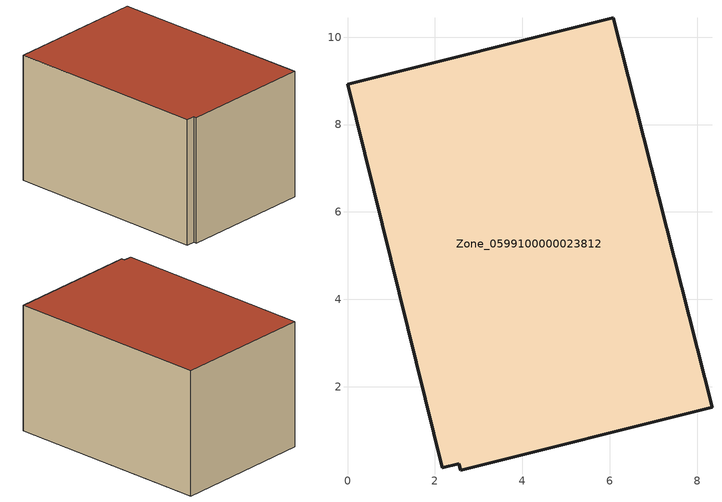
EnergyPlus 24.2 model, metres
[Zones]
Zone_0599100000023812
 floor ground (C_G): 0,8.92 6.08,10.44 8.34,1.53 2.59,0.09 2.55,0.23 2.17,0.15 z0
 wall outside (C_F): 6.08,10.44 0,8.92 2.17,0.15 2.55,0.23 2.59,0.09 8.34,1.53 6.08,10.44 z0:5.65
 roof outside (C_R): 2.59,0.09 8.34,1.53 6.08,10.44 0,8.92 2.17,0.15 2.55,0.23 z5.65
[BUILDING]
Pand.0599100000023812: North Axis=0; Terrain=City; Loads Convergence Tolerance Value=0.04; Temperature Convergence Tolerance Value=0.4; Solar Distribution=FullExterior; Maximum Number of Warmup Days=25; Minimum Number of Warmup Days=1
[Site:Location]
Rotterdam.The.Hague.AP_ZH_NLD Design_Conditions: Latitude=51.96; Longitude=4.45; Time Zone=1; Elevation=-4.5
[SITE:GROUNDTEMPERATURE:BUILDINGSURFACE]
18, 18, 18, 18, 18, 18, 18, 18, 18, 18, 18, 18
[MATERIAL] Thermal Absorptance=0.9; Solar Absorptance=0.7; Visible Absorptance=0.7
Name | Roughness | Thickness | Conductivity | Density | Specific Heat
G.TC.1946-1964 | MediumSmooth | 0.15 | 1 | 540 | 1210
F.TC.1946-1964 | Rough | 0.3 | 0.857143 | 1920 | 840
R.TC.1946-1964 | MediumRough | 0.2 | 0.235294 | 1500 | 1000
[CONSTRUCTION]
C_G: G.TC.1946-1964
C_F: F.TC.1946-1964
C_R: R.TC.1946-1964
[ZONE]
Zone_0599100000023812: Type=1; Multiplier=1; Ceiling Height=Autocalculate; Volume=Autocalculate; Floor Area=autocalculate; Part of Total Floor Area=Yes
[ZONEINFILTRATION:DESIGNFLOWRATE]
Infil_Zone_0599100000023812: Zone or ZoneList or Space or SpaceList=Zone_0599100000023812; Schedule=AlwaysOn; Design Flow Rate Calculation Method=Flow/Area; Flow Rate per Floor Area=0.003; Constant Term Coefficient=1; Temperature Term Coefficient=0; Velocity Term Coefficient=0; Velocity Squared Term Coefficient=0
[HVACTEMPLATE:ZONE:IDEALLOADSAIRSYSTEM]
Zone_0599100000023812: Maximum Heating Supply Air Temperature=50; Minimum Cooling Supply Air Temperature=13; Maximum Heating Supply Air Humidity Ratio=0.0156; Minimum Cooling Supply Air Humidity Ratio=0.0077; Heating Limit=NoLimit; Cooling Limit=NoLimit; Dehumidification Control Type=ConstantSensibleHeatRatio; Cooling Sensible Heat Ratio=0.7; Dehumidification Setpoint=60; Humidification Control Type=None; Humidification Setpoint=30; Outdoor Air Method=None; Outdoor Air Flow Rate per Person=0.00944; Outdoor Air Flow Rate per Zone Floor Area=0; Outdoor Air Flow Rate per Zone=0; Demand Controlled Ventilation Type=None; Outdoor Air Economizer Type=NoEconomizer; Heat Recovery Type=None; Sensible Heat Recovery Effectiveness=0.7; Latent Heat Recovery Effectiveness=0.65
[ZONECONTROL:THERMOSTAT]
ThermostatControl_Zone_0599100000023812: Zone or ZoneList=Zone_0599100000023812; Control Type Schedule=DualSetpointControlType; Control 1=Thermostat_Zone_0599100000023812; Temperature Difference Between Cutout And Setpoint=0
[THERMOSTATSETPOINT:DUALSETPOINT]
Thermostat_Zone_0599100000023812: Heating Setpoint Temperature Schedule=HeatingSetpoint_Zone_0599100000023812; Cooling Setpoint Temperature Schedule=CoolingSetpoint_Zone_0599100000023812
[SCHEDULE:COMPACT]
HeatingSetpoint_Zone_0599100000023812: Through: 12/31, For: AllDays, Until: 24:00, 21
CoolingSetpoint_Zone_0599100000023812: Through: 12/31, For: AllDays, Until: 24:00, 24
DualSetpointControlType: Through: 12/31, For: AllDays, Until: 24:00, 4
AlwaysOn: Through: 12/31, For: AllDays, Until: 24:00, 1
